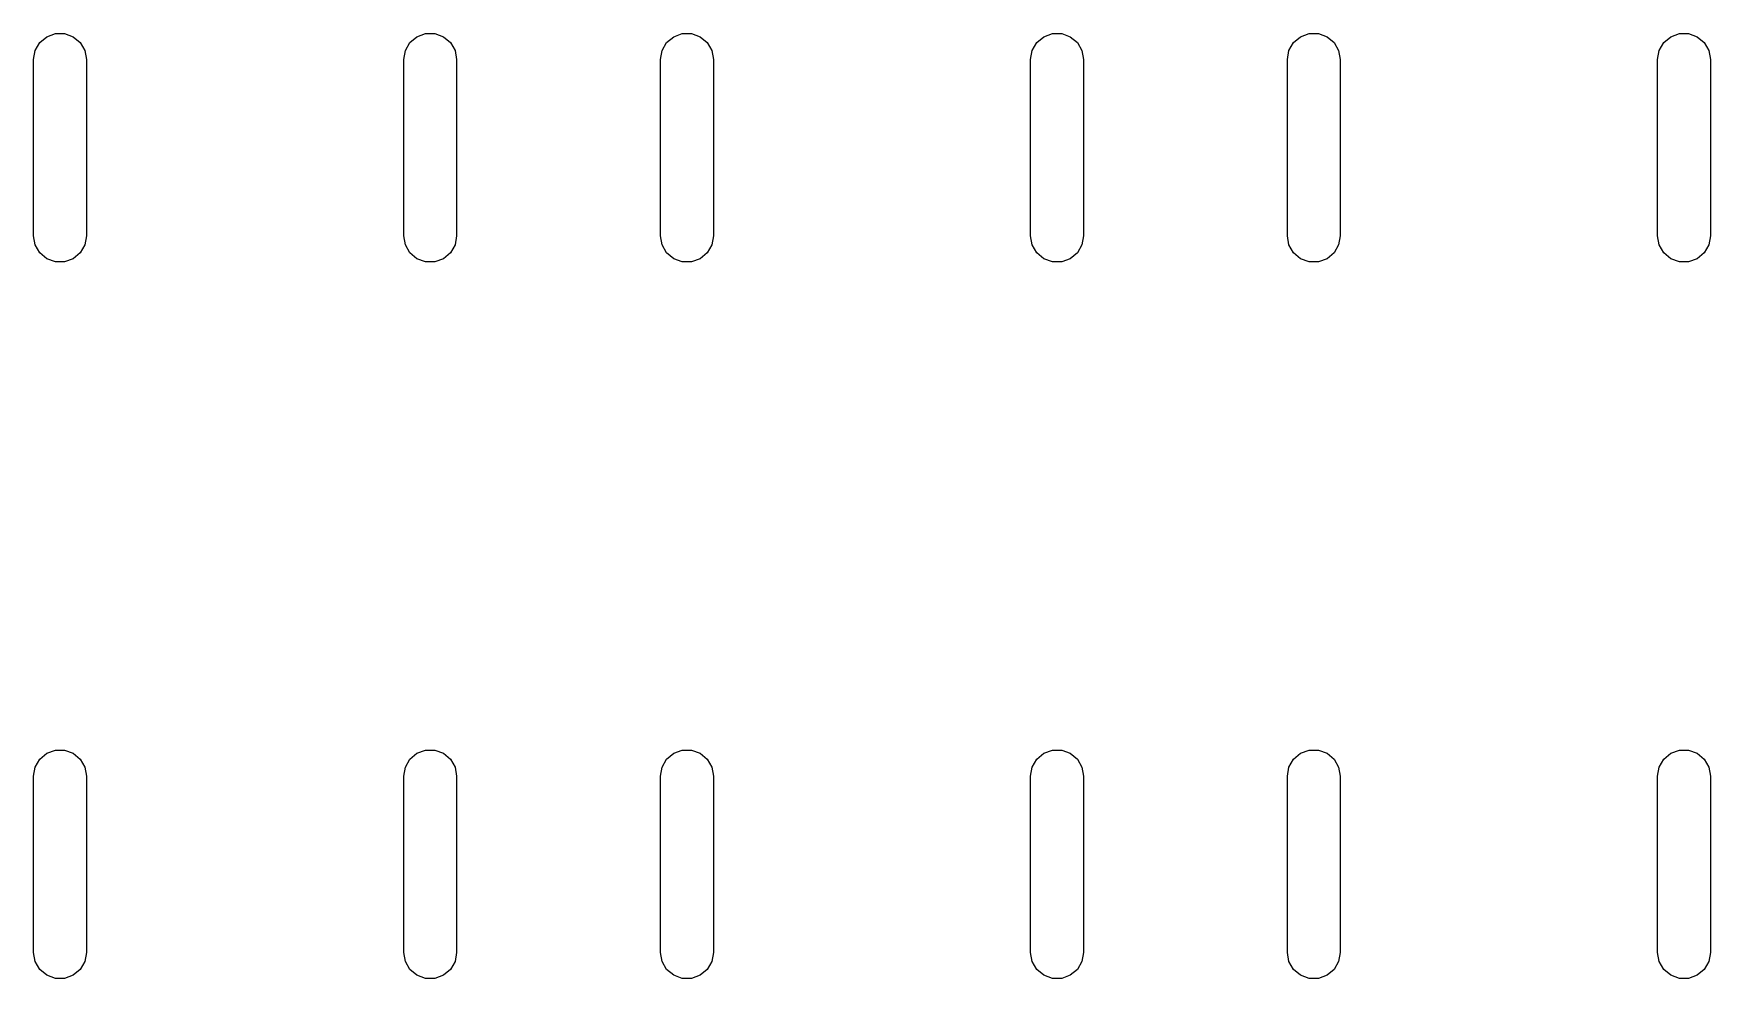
# Model space of a CAD drawing. Extents: x -2.5 to 29.1, y -2.1 to 32.5.
# Drawn here: x 3.972 to 8.728, y 19.996 to 22.676 of the extents above; entities that cross this region are included whole.
import ezdxf

# ---------------------------------------------------------------- set-up
doc = ezdxf.new("R2010")
doc.units = 0
doc.header["$MEASUREMENT"] = 0
doc.layers.add('BLACK', color=7, linetype='CONTINUOUS')

msp = doc.modelspace()

# ---------------------------------------------------------------- linework, layer by layer
at = {"layer": 'Black'}
for p, q in [((3.97652, 22.6277), (3.98955, 22.6502)), ((3.98955, 22.6502), (4.0095, 22.667)), ((4.0095, 22.667), (4.03398, 22.6759)), ((4.03398, 22.6759), (4.06002, 22.6759)), ((4.06002, 22.6759), (4.0845, 22.667)), ((4.0845, 22.667), (4.10445, 22.6502)), ((4.10445, 22.6502), (4.11748, 22.6277)), ((5.02652, 22.6277), (5.03955, 22.6502)), ((5.03955, 22.6502), (5.0595, 22.667)), ((5.0595, 22.667), (5.08398, 22.6759)), ((5.08398, 22.6759), (5.11002, 22.6759)), ((5.11002, 22.6759), (5.1345, 22.667)), ((5.1345, 22.667), (5.15445, 22.6502)), ((5.15445, 22.6502), (5.16748, 22.6277)), ((5.75452, 22.6277), (5.76755, 22.6502)), ((5.76755, 22.6502), (5.7875, 22.667)), ((5.7875, 22.667), (5.81198, 22.6759)), ((5.81198, 22.6759), (5.83802, 22.6759)), ((5.83802, 22.6759), (5.8625, 22.667)), ((5.8625, 22.667), (5.88245, 22.6502)), ((5.88245, 22.6502), (5.89548, 22.6277)), ((6.80452, 22.6277), (6.81755, 22.6502)), ((6.81755, 22.6502), (6.8375, 22.667)), ((6.8375, 22.667), (6.86198, 22.6759)), ((6.86198, 22.6759), (6.88802, 22.6759)), ((6.88802, 22.6759), (6.9125, 22.667)), ((6.9125, 22.667), (6.93245, 22.6502)), ((6.93245, 22.6502), (6.94548, 22.6277)), ((7.53252, 22.6277), (7.54555, 22.6502)), ((7.54555, 22.6502), (7.5655, 22.667)), ((7.5655, 22.667), (7.58998, 22.6759)), ((7.58998, 22.6759), (7.61602, 22.6759)), ((7.61602, 22.6759), (7.6405, 22.667)), ((7.6405, 22.667), (7.66045, 22.6502)), ((7.66045, 22.6502), (7.67348, 22.6277)), ((8.58252, 22.6277), (8.59555, 22.6502)), ((8.59555, 22.6502), (8.6155, 22.667)), ((8.6155, 22.667), (8.63998, 22.6759)), ((8.63998, 22.6759), (8.66602, 22.6759)), ((8.66602, 22.6759), (8.6905, 22.667)), ((8.6905, 22.667), (8.71045, 22.6502)), ((8.71045, 22.6502), (8.72348, 22.6277)), ((3.972, 22.602), (3.97652, 22.6277)), ((3.972, 22.102), (3.972, 22.602)), ((4.11748, 22.6277), (4.122, 22.602)), ((4.122, 22.602), (4.122, 22.102)), ((5.022, 22.602), (5.02652, 22.6277)), ((5.022, 22.102), (5.022, 22.602)), ((5.16748, 22.6277), (5.172, 22.602)), ((5.172, 22.602), (5.172, 22.102)), ((5.75, 22.602), (5.75452, 22.6277)), ((5.75, 22.102), (5.75, 22.602)), ((5.89548, 22.6277), (5.9, 22.602)), ((5.9, 22.602), (5.9, 22.102)), ((6.8, 22.602), (6.80452, 22.6277)), ((6.8, 22.102), (6.8, 22.602)), ((6.94548, 22.6277), (6.95, 22.602)), ((6.95, 22.602), (6.95, 22.102)), ((7.528, 22.602), (7.53252, 22.6277)), ((7.528, 22.102), (7.528, 22.602)), ((7.67348, 22.6277), (7.678, 22.602)), ((7.678, 22.602), (7.678, 22.102)), ((8.578, 22.602), (8.58252, 22.6277)), ((8.578, 22.102), (8.578, 22.602)), ((8.72348, 22.6277), (8.728, 22.602)), ((8.728, 22.602), (8.728, 22.102)), ((3.97652, 22.0763), (3.972, 22.102)), ((3.98955, 22.0538), (3.97652, 22.0763)), ((4.11748, 22.0763), (4.10445, 22.0538)), ((4.122, 22.102), (4.11748, 22.0763)), ((5.02652, 22.0763), (5.022, 22.102)), ((5.03955, 22.0538), (5.02652, 22.0763)), ((5.16748, 22.0763), (5.15445, 22.0538)), ((5.172, 22.102), (5.16748, 22.0763)), ((5.75452, 22.0763), (5.75, 22.102)), ((5.76755, 22.0538), (5.75452, 22.0763)), ((5.89548, 22.0763), (5.88245, 22.0538)), ((5.9, 22.102), (5.89548, 22.0763)), ((6.80452, 22.0763), (6.8, 22.102)), ((6.81755, 22.0538), (6.80452, 22.0763)), ((6.94548, 22.0763), (6.93245, 22.0538)), ((6.95, 22.102), (6.94548, 22.0763)), ((7.53252, 22.0763), (7.528, 22.102)), ((7.54555, 22.0538), (7.53252, 22.0763)), ((7.67348, 22.0763), (7.66045, 22.0538)), ((7.678, 22.102), (7.67348, 22.0763)), ((8.58252, 22.0763), (8.578, 22.102)), ((8.59555, 22.0538), (8.58252, 22.0763)), ((8.72348, 22.0763), (8.71045, 22.0538)), ((8.728, 22.102), (8.72348, 22.0763)), ((4.0095, 22.037), (3.98955, 22.0538)), ((4.03398, 22.0281), (4.0095, 22.037)), ((4.06002, 22.0281), (4.03398, 22.0281)), ((4.0845, 22.037), (4.06002, 22.0281)), ((4.10445, 22.0538), (4.0845, 22.037)), ((5.0595, 22.037), (5.03955, 22.0538)), ((5.08398, 22.0281), (5.0595, 22.037)), ((5.11002, 22.0281), (5.08398, 22.0281)), ((5.1345, 22.037), (5.11002, 22.0281)), ((5.15445, 22.0538), (5.1345, 22.037)), ((5.7875, 22.037), (5.76755, 22.0538)), ((5.81198, 22.0281), (5.7875, 22.037)), ((5.83802, 22.0281), (5.81198, 22.0281)), ((5.8625, 22.037), (5.83802, 22.0281)), ((5.88245, 22.0538), (5.8625, 22.037)), ((6.8375, 22.037), (6.81755, 22.0538)), ((6.86198, 22.0281), (6.8375, 22.037)), ((6.88802, 22.0281), (6.86198, 22.0281)), ((6.9125, 22.037), (6.88802, 22.0281)), ((6.93245, 22.0538), (6.9125, 22.037)), ((7.5655, 22.037), (7.54555, 22.0538)), ((7.58998, 22.0281), (7.5655, 22.037)), ((7.61602, 22.0281), (7.58998, 22.0281)), ((7.6405, 22.037), (7.61602, 22.0281)), ((7.66045, 22.0538), (7.6405, 22.037)), ((8.6155, 22.037), (8.59555, 22.0538)), ((8.63998, 22.0281), (8.6155, 22.037)), ((8.66602, 22.0281), (8.63998, 22.0281)), ((8.6905, 22.037), (8.66602, 22.0281)), ((8.71045, 22.0538), (8.6905, 22.037)), ((4.0095, 20.635), (4.03398, 20.6439)), ((4.03398, 20.6439), (4.06002, 20.6439)), ((4.06002, 20.6439), (4.0845, 20.635)), ((5.0595, 20.635), (5.08398, 20.6439)), ((5.08398, 20.6439), (5.11002, 20.6439)), ((5.11002, 20.6439), (5.1345, 20.635)), ((5.7875, 20.635), (5.81198, 20.6439)), ((5.81198, 20.6439), (5.83802, 20.6439)), ((5.83802, 20.6439), (5.8625, 20.635)), ((6.8375, 20.635), (6.86198, 20.6439)), ((6.86198, 20.6439), (6.88802, 20.6439)), ((6.88802, 20.6439), (6.9125, 20.635)), ((7.5655, 20.635), (7.58998, 20.6439)), ((7.58998, 20.6439), (7.61602, 20.6439)), ((7.61602, 20.6439), (7.6405, 20.635)), ((8.6155, 20.635), (8.63998, 20.6439)), ((8.63998, 20.6439), (8.66602, 20.6439)), ((8.66602, 20.6439), (8.6905, 20.635)), ((3.972, 20.57), (3.97652, 20.5957)), ((3.97652, 20.5957), (3.98955, 20.6182)), ((3.98955, 20.6182), (4.0095, 20.635)), ((4.0845, 20.635), (4.10445, 20.6182)), ((4.10445, 20.6182), (4.11748, 20.5957)), ((4.11748, 20.5957), (4.122, 20.57)), ((5.022, 20.57), (5.02652, 20.5957)), ((5.02652, 20.5957), (5.03955, 20.6182)), ((5.03955, 20.6182), (5.0595, 20.635)), ((5.1345, 20.635), (5.15445, 20.6182)), ((5.15445, 20.6182), (5.16748, 20.5957)), ((5.16748, 20.5957), (5.172, 20.57)), ((5.75, 20.57), (5.75452, 20.5957)), ((5.75452, 20.5957), (5.76755, 20.6182)), ((5.76755, 20.6182), (5.7875, 20.635)), ((5.8625, 20.635), (5.88245, 20.6182)), ((5.88245, 20.6182), (5.89548, 20.5957)), ((5.89548, 20.5957), (5.9, 20.57)), ((6.8, 20.57), (6.80452, 20.5957)), ((6.80452, 20.5957), (6.81755, 20.6182)), ((6.81755, 20.6182), (6.8375, 20.635)), ((6.9125, 20.635), (6.93245, 20.6182)), ((6.93245, 20.6182), (6.94548, 20.5957)), ((6.94548, 20.5957), (6.95, 20.57)), ((7.528, 20.57), (7.53252, 20.5957)), ((7.53252, 20.5957), (7.54555, 20.6182)), ((7.54555, 20.6182), (7.5655, 20.635)), ((7.6405, 20.635), (7.66045, 20.6182)), ((7.66045, 20.6182), (7.67348, 20.5957)), ((7.67348, 20.5957), (7.678, 20.57)), ((8.578, 20.57), (8.58252, 20.5957)), ((8.58252, 20.5957), (8.59555, 20.6182)), ((8.59555, 20.6182), (8.6155, 20.635)), ((8.6905, 20.635), (8.71045, 20.6182)), ((8.71045, 20.6182), (8.72348, 20.5957)), ((8.72348, 20.5957), (8.728, 20.57)), ((3.972, 20.07), (3.972, 20.57)), ((4.122, 20.57), (4.122, 20.07)), ((5.022, 20.07), (5.022, 20.57)), ((5.172, 20.57), (5.172, 20.07)), ((5.75, 20.07), (5.75, 20.57)), ((5.9, 20.57), (5.9, 20.07)), ((6.8, 20.07), (6.8, 20.57)), ((6.95, 20.57), (6.95, 20.07)), ((7.528, 20.07), (7.528, 20.57)), ((7.678, 20.57), (7.678, 20.07)), ((8.578, 20.07), (8.578, 20.57)), ((8.728, 20.57), (8.728, 20.07)), ((3.97652, 20.0443), (3.972, 20.07)), ((3.98955, 20.0218), (3.97652, 20.0443)), ((4.11748, 20.0443), (4.10445, 20.0218)), ((4.122, 20.07), (4.11748, 20.0443)), ((5.02652, 20.0443), (5.022, 20.07)), ((5.03955, 20.0218), (5.02652, 20.0443)), ((5.16748, 20.0443), (5.15445, 20.0218)), ((5.172, 20.07), (5.16748, 20.0443)), ((5.75452, 20.0443), (5.75, 20.07)), ((5.76755, 20.0218), (5.75452, 20.0443)), ((5.89548, 20.0443), (5.88245, 20.0218)), ((5.9, 20.07), (5.89548, 20.0443)), ((6.80452, 20.0443), (6.8, 20.07)), ((6.81755, 20.0218), (6.80452, 20.0443)), ((6.94548, 20.0443), (6.93245, 20.0218)), ((6.95, 20.07), (6.94548, 20.0443)), ((7.53252, 20.0443), (7.528, 20.07)), ((7.54555, 20.0218), (7.53252, 20.0443)), ((7.67348, 20.0443), (7.66045, 20.0218)), ((7.678, 20.07), (7.67348, 20.0443)), ((8.58252, 20.0443), (8.578, 20.07)), ((8.59555, 20.0218), (8.58252, 20.0443)), ((8.72348, 20.0443), (8.71045, 20.0218)), ((8.728, 20.07), (8.72348, 20.0443)), ((4.0095, 20.005), (3.98955, 20.0218)), ((4.03398, 19.9961), (4.0095, 20.005)), ((4.06002, 19.9961), (4.03398, 19.9961)), ((4.0845, 20.005), (4.06002, 19.9961)), ((4.10445, 20.0218), (4.0845, 20.005)), ((5.0595, 20.005), (5.03955, 20.0218)), ((5.08398, 19.9961), (5.0595, 20.005)), ((5.11002, 19.9961), (5.08398, 19.9961)), ((5.1345, 20.005), (5.11002, 19.9961)), ((5.15445, 20.0218), (5.1345, 20.005)), ((5.7875, 20.005), (5.76755, 20.0218)), ((5.81198, 19.9961), (5.7875, 20.005)), ((5.83802, 19.9961), (5.81198, 19.9961)), ((5.8625, 20.005), (5.83802, 19.9961)), ((5.88245, 20.0218), (5.8625, 20.005)), ((6.8375, 20.005), (6.81755, 20.0218)), ((6.86198, 19.9961), (6.8375, 20.005)), ((6.88802, 19.9961), (6.86198, 19.9961)), ((6.9125, 20.005), (6.88802, 19.9961)), ((6.93245, 20.0218), (6.9125, 20.005)), ((7.5655, 20.005), (7.54555, 20.0218)), ((7.58998, 19.9961), (7.5655, 20.005)), ((7.61602, 19.9961), (7.58998, 19.9961)), ((7.6405, 20.005), (7.61602, 19.9961)), ((7.66045, 20.0218), (7.6405, 20.005)), ((8.6155, 20.005), (8.59555, 20.0218)), ((8.63998, 19.9961), (8.6155, 20.005)), ((8.66602, 19.9961), (8.63998, 19.9961)), ((8.6905, 20.005), (8.66602, 19.9961)), ((8.71045, 20.0218), (8.6905, 20.005))]:
    msp.add_line(p, q, dxfattribs=at)

doc.saveas('drawing.dxf')
